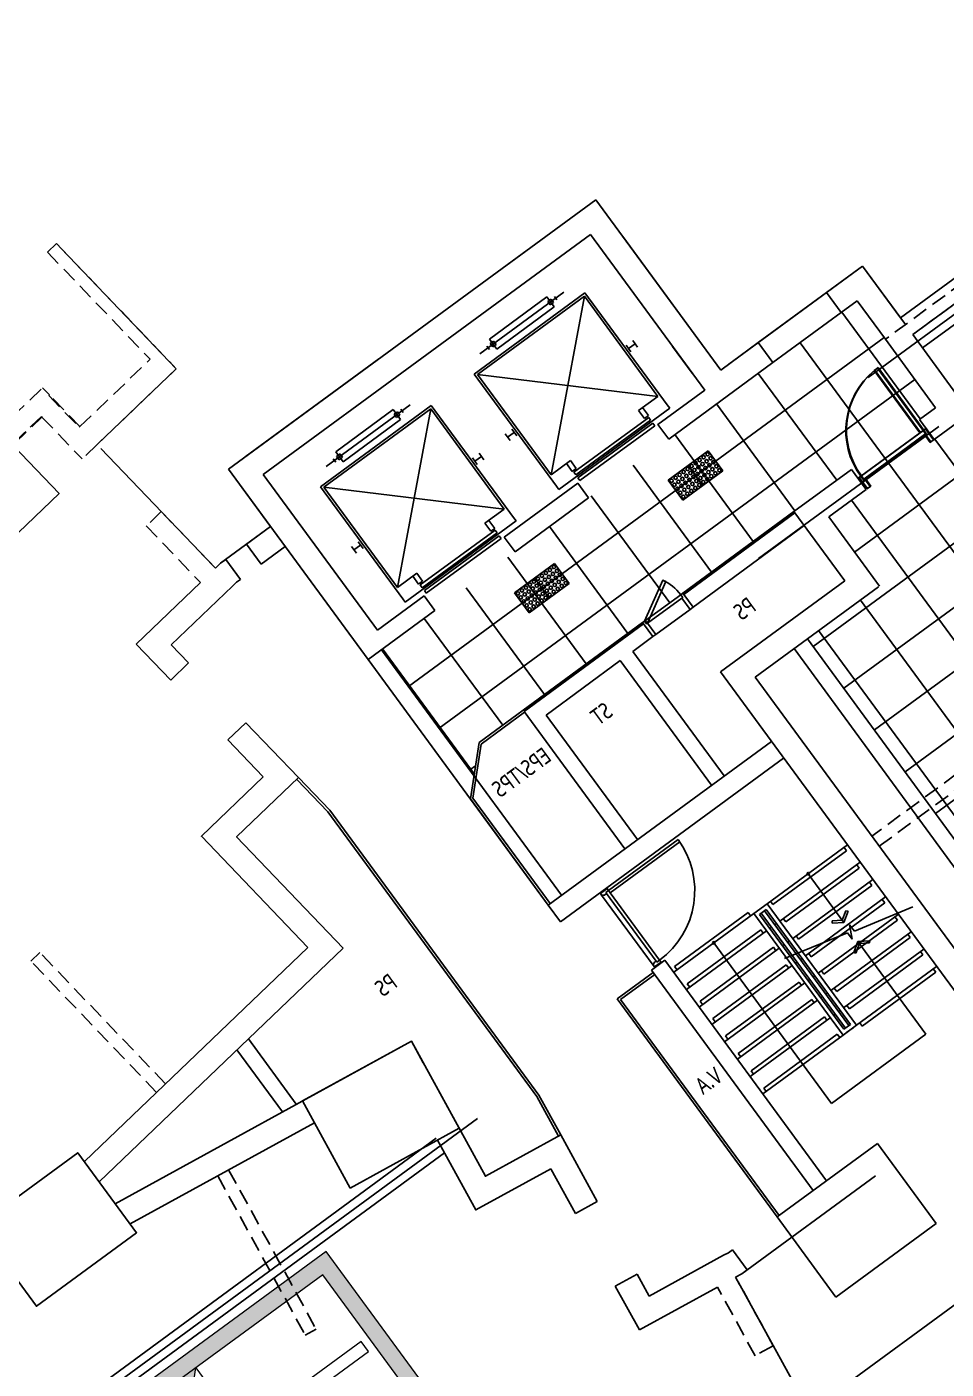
# Model space of a CAD drawing. Header units: millimetres. Extents: x 75184266 to 76346726, y -35850126 to -33679385.
# Drawn here: x 75324951 to 75336047, y -34538958 to -34522754 of the extents above; entities that cross this region are included whole.
import ezdxf
from ezdxf.enums import TextEntityAlignment as Align

# ---------------------------------------------------------------- set-up
doc = ezdxf.new("R2010")
doc.units = ezdxf.units.MM
doc.header["$LTSCALE"] = 50
doc.header["$MEASUREMENT"] = 0
for name, pattern in [('HIDDEN2', [0.1875, 0.125, -0.0625]), ('XR-지하3층$0$H', [1.3, 0.8, -0.5]), ('XR-지하3층$0$HIDDEN2', [0.1875, 0.125, -0.0625])]:
    doc.linetypes.add(name, pattern=pattern)
for name, color, linetype in [('a-door', 6, 'CONTINUOUS'), ('XR-지하3층$0$1712-PL$0$DOOR', 4, 'CONTINUOUS'), ('XR-지하3층$0$1HIDDEN2', 1, 'XR-지하3층$0$HIDDEN2'), ('XR-지하3층$0$5', 5, 'CONTINUOUS'), ('XR-지하3층$0$AA-XXXX-SYMB', 7, 'CONTINUOUS'), ('XR-지하3층$0$CON', 2, 'CONTINUOUS'), ('XR-지하3층$0$hat', 8, 'CONTINUOUS'), ('XR-지하3층$0$장애인', 11, 'CONTINUOUS')]:
    doc.layers.add(name, color=color, linetype=linetype)
doc.layers.add('건축', color=8, linetype='CONTINUOUS', plot=False)
doc.styles.add('ANU-TEXT 0', font='', dxfattribs={"width": 0.8})
doc.styles.get('ANU-TEXT 0').set_extended_font_data('Malgun Gothic')

# ---------------------------------------------------------------- blocks, each defined once
blk = doc.blocks.new('XR-지하3층$0$장애인 주차')
at = {"layer": 'XR-지하3층$0$5', "ltscale": 4}
h = blk.add_hatch(color=7, dxfattribs=at)
h.dxf.hatch_style = 1
h.paths.add_polyline_path([(3842, -695), (4402, -695), (4402, -1115), (3842, -1115)])
h.paths.add_polyline_path([(3892, -1065), (4352, -1065), (4352, -745), (3892, -745)], flags=16)
h.paths.add_polyline_path([(3982, -990), (3988, -973), (4011, -981), (4046, -898), (4136, -898), (4137, -881), (4072, -881), (4072, -863), (4138, -863), (4142, -810, -3.72247), (4161, -797), (4152, -916), (4058, -916), (4021, -1003)], flags=0)
h = blk.add_hatch(color=256, dxfattribs=at)
h.dxf.hatch_style = 1
h.paths.add_polyline_path([(4352, -1065), (4352, -745), (3892, -745), (3892, -1065)])
at = {"layer": 'XR-지하3층$0$hat'}
h = blk.add_hatch(color=7, dxfattribs=at)
edge = h.paths.add_edge_path()
edge.add_line((4161, -797), (4152, -916))
edge.add_line((4152, -916), (4058, -916))
edge.add_line((4058, -916), (4021, -1003))
edge.add_line((4021, -1003), (3982, -990))
edge.add_line((3982, -990), (3988, -973))
edge.add_line((3988, -973), (4011, -981))
edge.add_line((4011, -981), (4046, -898))
edge.add_line((4046, -898), (4136, -898))
edge.add_line((4136, -898), (4137, -881))
edge.add_line((4137, -881), (4072, -881))
edge.add_line((4072, -881), (4072, -863))
edge.add_line((4072, -863), (4138, -863))
edge.add_line((4138, -863), (4142, -810))
edge.add_arc((4140, -787), 22.8, -24.8827, 274.9698, ccw=False)
edge = h.paths.add_edge_path()
edge.add_line((4048, -981), (4058, -958))
edge.add_arc((4127, -942), 71.5, 192.8781, 416.1688)
edge.add_line((4167, -882), (4169, -863))
edge.add_arc((4127, -942), 89.2, 206.535, 422.4866, ccw=False)
at = {"layer": 'XR-지하3층$0$장애인', "lineweight": 5, "true_color": 0xffffff}
blk.add_hatch(color=7, dxfattribs=at).paths.add_polyline_path([(2472, 3995), (2472, -1005), (3842, -1005), (3842, -805), (2672, -805), (2672, 3795), (5572, 3795), (5572, -805), (4402, -805), (4402, -1005), (5772, -1005), (5772, 3995)])
h = blk.add_hatch(color=7, dxfattribs=at)
h.paths.add_polyline_path([(5572, 2795), (5572, 3078), (4855, 3795), (4572, 3795)])
h.paths.add_polyline_path([(4572, 3045), (4572, 2762), (5572, 1762), (5572, 2045)])
h.paths.add_polyline_path([(4572, 2012), (4572, 1729), (5572, 729), (5572, 1012)])
h.paths.add_polyline_path([(5572, -304), (5572, -21), (4572, 979), (4572, 696)])
h.paths.add_polyline_path([(4572, -54), (4572, -336), (5041, -805), (5323, -805)])
h = blk.add_hatch(color=7, dxfattribs=at)
h.paths.add_polyline_path([(3763, 2216, -1), (3463, 2216, -1)])
h.paths.add_polyline_path([(3992, 1503, -0.343093), (3870, 1283), (3381, 1194), (3090, 708, -0.931653), (2987, 770), (3330, 1379), (3639, 1415, 0.446048), (3689, 1485), (3600, 1888, -0.596144), (3699, 2009), (4214, 1851), (4443, 1569, -0.883364), (4355, 1493), (4151, 1741), (3925, 1810)])
h.paths.add_polyline_path([(4053, 1393), (4055, 1528, -1.526545), (3257, 820), (3348, 969, 1.638056)])
at = {"layer": 'XR-지하3층$0$1HIDDEN2', "color": 11}
for points in [[(4161, -797), (4152, -916), (4058, -916), (4021, -1003), (3982, -990), (3988, -973), (4011, -981), (4046, -898), (4136, -898), (4137, -881), (4072, -881), (4072, -863), (4138, -863), (4142, -810)], [(4167, -882), (4169, -863)]]:
    blk.add_lwpolyline(points, dxfattribs=at)
for centre, radius, start, end in [((4140, -787), 22.8, 335.1173, 274.9698), ((4127, -942), 89.2, 206.535, 62.4866), ((4127, -942), 71.5, 192.8781, 56.1688)]:
    blk.add_arc(centre, radius, start, end, dxfattribs=at)
at = {"layer": 'XR-지하3층$0$5', "lineweight": 5}
for p, q in [((4572, 3795), (4572, -805)), ((5572, 2795), (4572, 3795)), ((5572, 3078), (4855, 3795)), ((5572, 2045), (4572, 3045)), ((5572, 1762), (4572, 2762)), ((5572, 1012), (4572, 2012)), ((5572, 729), (4572, 1729)), ((5572, -21), (4572, 979)), ((5572, -304), (4572, 696)), ((5323, -805), (4572, -54)), ((5041, -805), (4572, -336))]:
    blk.add_line(p, q, dxfattribs=at)
at = {"layer": 'XR-지하3층$0$5', "ltscale": 4}
for p, q in [((4165, -1005), (4165, -805)), ((4165, -805), (4165, -905))]:
    blk.add_line(p, q, dxfattribs=at)
at = {"layer": 'XR-지하3층$0$5', "lineweight": 5}
for points in [[(3842, -1005), (2472, -1005), (2472, 3995), (5772, 3995), (5772, -1005), (4402, -1005)], [(3842, -805), (2672, -805), (2672, 3795), (5572, 3795), (5572, -805), (4402, -805)]]:
    blk.add_lwpolyline(points, dxfattribs=at)
at = {"layer": 'XR-지하3층$0$5', "ltscale": 4}
for points in [[(3842, -695), (3842, -1115), (4402, -1115), (4402, -695)], [(3892, -745), (3892, -1065), (4352, -1065), (4352, -745)]]:
    blk.add_lwpolyline(points, close=True, dxfattribs=at)
at = {"layer": 'XR-지하3층$0$장애인', "color": 8, "lineweight": 5}
for p, q in [((3699, 2009, 0), (4214, 1851, 0)), ((3689, 1485), (3600, 1888, 0)), ((3925, 1810, 0), (4151, 1741, 0)), ((4214, 1851, 0), (4443, 1569, 0)), ((4151, 1741, 0), (4355, 1493, 0)), ((4055, 1528), (4053, 1393)), ((3348, 969), (3257, 820))]:
    blk.add_line(p, q, dxfattribs=at)
at = {"layer": 'XR-지하3층$0$장애인', "color": 7, "lineweight": 5}
for points in [[(3523, 2720), (2773, 2720), (2773, 2870), (3523, 2870)], [(4473, 2720), (3723, 2720), (3723, 2870), (4473, 2870)]]:
    blk.add_lwpolyline(points, close=True, dxfattribs=at)
at = {"layer": 'XR-지하3층$0$장애인', "color": 8, "lineweight": 5, "extrusion": (0.976964, 0.213404, 0), "elevation": 4221}
blk.add_lwpolyline([(617, 0), (931, 0)], dxfattribs=at)
at = {"layer": 'XR-지하3층$0$장애인', "color": 8, "lineweight": 5}
for points in [[(3992, 1503, -0.343093), (3870, 1283), (3381, 1194), (3094, 715)], [(3094, 715, -1.000002), (2987, 770), (3330, 1379), (3640, 1415)]]:
    blk.add_lwpolyline(points, format="xyb", dxfattribs=at)
blk.add_circle((3613, 2216), 150, dxfattribs=at)
for centre, radius, start, end in [((3682, 1922, 0), 88.4, 79.1143, 202.3185), ((3810, 1000), 582, 198.006, 65.0949), ((3632, 1473), 57.7, 276.2786, 12.4353), ((4394, 1537, 0), 58.8, 227.9655, 33.7904), ((3809, 1000), 462, 183.8525, 58.2396)]:
    blk.add_arc(centre, radius, start, end, dxfattribs=at)
blk = doc.blocks.new('XR-지하3층$0$1712-PL$0$FSD1000')
at = {"layer": 'XR-지하3층$0$1712-PL$0$DOOR', "color": 9}
for p, q in [((25, -101, 0), (865, -101, 0)), ((40, -146, 0), (850, -146, 0))]:
    blk.add_line(p, q, dxfattribs=at)
at = {"layer": 'XR-지하3층$0$1712-PL$0$DOOR', "elevation": 0}
for points in [[(25, 739), (25, -101), (70, -101), (70, 739)], [(-5, -251), (-5, -101), (25, -101), (25, -146), (40, -146), (40, -251)], [(895, -251), (895, -101), (865, -101), (865, -146), (850, -146), (850, -251)]]:
    blk.add_lwpolyline(points, close=True, dxfattribs=at)
at = {"layer": 'XR-지하3층$0$1712-PL$0$DOOR', "color": 9}
blk.add_arc((25, -101, 0), 840, 360, 86.9291, dxfattribs=at)
blk = doc.blocks.new('XR-지하3층$0$점형블럭')
at = {"layer": 'XR-지하3층$0$AA-XXXX-SYMB', "color": 9, "ltscale": 5}
for p, q in [((300, 300), (0, 300)), ((0, 300), (0, 0)), ((300, 300), (300, 0)), ((300, 0), (0, 0))]:
    blk.add_line(p, q, dxfattribs=at)
at = {"layer": 'XR-지하3층$0$AA-XXXX-SYMB', "color": 9, "ltscale": 2}
for centre in [(30, 270), (30, 210), (30, 150), (90, 270), (90, 210), (90, 150), (150, 270), (150, 210), (150, 150), (210, 270), (210, 210), (210, 150), (270, 270), (270, 210), (270, 150), (30, 90), (30, 30), (90, 90), (90, 30), (150, 90), (150, 30), (210, 90), (210, 30), (270, 90), (270, 30)]:
    blk.add_circle(centre, 20, dxfattribs=at)
blk = doc.blocks.new('*U130')
at = {"layer": 'a-door', "color": 9}
for p, q in [((30, 0), (570, 0)), ((45, -40), (555, -40)), ((45, -210), (555, -210))]:
    blk.add_line(p, q, dxfattribs=at)
at = {"layer": 'a-door'}
for points in [[(498, 270), (518, 235), (50, -35), (30, 0)], [(0, -210), (0, 0), (30, 0), (30, -40), (45, -40), (45, -210), (45, -210), (45, -210)], [(570, 0), (570, -40), (555, -40), (555, -210), (555, -210), (555, -210), (600, -210), (600, 0)]]:
    blk.add_lwpolyline(points, close=True, dxfattribs=at)
blk.add_arc((30, 0), 540, 0, 30, dxfattribs=at)
blk = doc.blocks.new('XR-지하3층$0$기둥 0620')
at = {"layer": 'XR-지하3층$0$CON', "ltscale": 0.5}
blk.add_lwpolyline([(-600, 0), (600, 0), (600, 1500), (-600, 1500)], close=True, dxfattribs=at)

msp = doc.modelspace()

# ---------------------------------------------------------------- hatches: boundary and pattern name
at = {"layer": '건축', "ltscale": 100}
h = msp.add_hatch(dxfattribs=at)
h.set_pattern_fill('NET', color=256, scale=5000, angle=36.25067)
h.set_pattern_definition([(126.265, (75333937.66, -34531379.7), (-503.93, -369.7), []), (216.265, (75333937.66, -34531379.7), (369.7, -503.93), [])])
h.paths.add_polyline_path([(75339411.6, -34532028.1), (75337033.1, -34533773.1), (75334375.2, -34530140.9), (75335241.5, -34529505.3), (75334629.3, -34528670.8), (75335080.8, -34528339.6), (75334903.4, -34528097.7), (75330408.9, -34531395), (75330347.5, -34531794.4), (75329232.1, -34530273.9), (75334972.8, -34526062.3), (75335919.3, -34527352.4), (75335725.8, -34527494.3), (75335903.2, -34527736.2), (75336137.1, -34527564.7)])

# ---------------------------------------------------------------- linework, layer by layer
for p, q in [((75335107.4, -34526986.8, 0), (75341939.4, -34521974.6, 0)), ((75335956.8, -34527578.3, 0), (75333781.6, -34529173, 0)), ((75313834, -34548076.8, 0), (75330389, -34535931.5, 0))]:
    msp.add_line(p, q, dxfattribs=at)
at = {"layer": '건축', "ltscale": 0.5}
for p, q in [((75335643.6, -34526469.4, 0), (75340912.7, -34522603.8, 0)), ((75335761.9, -34526630.7, 0), (75341030.6, -34522765.4, 0)), ((75333779.5, -34526565.7, 0), (75334601.9, -34525962.4, 0)), ((75333956.9, -34526807.6, 0), (75334779.3, -34526204.3, 0)), ((75333779.5, -34526565.7, 0), (75333779.5, -34526565.7, 0)), ((75335903.2, -34527736.2, 0), (75335785, -34527574.9, 0)), ((75329734.6, -34535258.6, 0), (75329591.9, -34534998.7, 0)), ((75313981.5, -34547844.6, 0), (75329893.3, -34536171.1, 0)), ((75313981.5, -34548092.7, 0), (75329990.4, -34536348, 0)), ((75334007.1, -34537120.8, 0), (75335216.4, -34536233.4, 0)), ((75335216.4, -34536233.4, 0), (75335926.4, -34537200.8, 0)), ((75334717.1, -34538088.2, 0), (75334007.1, -34537120.8, 0)), ((75335926.4, -34537200.8, 0), (75334717.1, -34538088.2, 0))]:
    msp.add_line(p, q, dxfattribs=at)
at = {"layer": '건축'}
for p, q in [((75318295.8, -34551267.9), (75354667.6, -34524602)), ((75327384.2, -34528094.9, 0), (75331818.8, -34524841.5, 0)), ((75331818.8, -34524841.5, 0), (75333327.1, -34526897.6, 0)), ((75327803.5, -34528159.3, 0), (75331754.3, -34525260.9, 0)), ((75331754.3, -34525260.9, 0), (75327803.5, -34528159.3, 0)), ((75331754.3, -34525260.9, 0), (75333132.6, -34527139.5, 0)), ((75334601.9, -34525962.4, 0), (75335037.3, -34525643, 0)), ((75335554.9, -34526348.5, 0), (75335037.3, -34525643, 0)), ((75330348.7, -34526945.7, 0), (75331687.1, -34525963.8, 0)), ((75331434.2, -34525957.1, 0), (75330418.2, -34526702.5, 0)), ((75331687.1, -34525963.8, 0), (75332680.9, -34527318.4, 0)), ((75334601.9, -34525962.4, 0), (75334779.3, -34526204.3, 0)), ((75331680.7, -34526005.7, 0), (75330390.6, -34526952.2, 0)), ((75330535.1, -34526523.7, 0), (75331228.5, -34526015, 0)), ((75331317.3, -34526135.9, 0), (75330623.9, -34526644.6, 0)), ((75331228.5, -34526015, 0), (75331317.3, -34526135.9, 0)), ((75331238, -34526070.1, 0), (75331278.3, -34526040.5, 0)), ((75331267.5, -34526110.4, 0), (75331238, -34526070.1, 0)), ((75331307.8, -34526080.8, 0), (75331267.5, -34526110.4, 0)), ((75331277.9, -34528161.6, 0), (75331680.7, -34526005.7, 0)), ((75331278.3, -34526040.5, 0), (75331307.8, -34526080.8, 0)), ((75331348.2, -34526051.2, 0), (75331318.6, -34526010.9, 0)), ((75332567.9, -34527215.2, 0), (75331680.7, -34526005.7, 0)), ((75334779.3, -34526204.3, 0), (75334972.8, -34526062.3, 0)), ((75335313, -34526525.9, 0), (75334972.8, -34526062.3, 0)), ((75336338.6, -34527416.8, 0), (75335643.6, -34526469.4, 0)), ((75330533.8, -34526648.7, 0), (75330504.2, -34526608.4, 0)), ((75330623.9, -34526644.6, 0), (75330535.1, -34526523.7, 0)), ((75330584.9, -34526549.2, 0), (75330544.5, -34526578.8, 0)), ((75330544.5, -34526578.8, 0), (75330574.1, -34526619.1, 0)), ((75330574.1, -34526619.1, 0), (75330614.4, -34526589.5, 0)), ((75330614.4, -34526589.5, 0), (75330584.9, -34526549.2, 0)), ((75332242.6, -34526678.7, 0), (75332183.4, -34526598.1, 0)), ((75332293.6, -34526579.3, 0), (75332213, -34526638.4, 0)), ((75332323.2, -34526619.6, 0), (75332264.1, -34526538.9, 0)), ((75332981.7, -34526933.9, 0), (75332745.1, -34526611.4, 0)), ((75333327.1, -34526897.6, 0), (75333779.5, -34526565.7, 0)), ((75333779.5, -34526565.7, 0), (75333956.9, -34526807.6, 0)), ((75335919.3, -34527352.4, 0), (75335313, -34526525.9, 0)), ((75331342.4, -34528300.3, 0), (75330348.7, -34526945.7, 0)), ((75330390.6, -34526952.2, 0), (75331277.9, -34528161.6, 0)), ((75332567.9, -34527215.2, 0), (75330390.6, -34526952.2, 0)), ((75333956.9, -34526807.6, 0), (75332698.3, -34527731, 0)), ((75332334.1, -34527386.7, 0), (75332567.9, -34527215.2, 0)), ((75329832.6, -34527324.3, 0), (75328494.2, -34528306.2, 0)), ((75328536.1, -34528312.7, 0), (75329826.2, -34527366.3, 0)), ((75328563.8, -34528063, 0), (75329579.7, -34527317.6, 0)), ((75329374.1, -34527375.5, 0), (75328680.7, -34527884.2, 0)), ((75329462.8, -34527496.4, 0), (75329374.1, -34527375.5, 0)), ((75329383.5, -34527430.6, 0), (75329423.8, -34527401, 0)), ((75329413.1, -34527470.9, 0), (75329383.5, -34527430.6, 0)), ((75329453.4, -34527441.3, 0), (75329413.1, -34527470.9, 0)), ((75329423.4, -34529522.1, 0), (75329826.2, -34527366.3, 0)), ((75329423.8, -34527401, 0), (75329453.4, -34527441.3, 0)), ((75329493.7, -34527411.7, 0), (75329464.1, -34527371.4, 0)), ((75329826.2, -34527366.3, 0), (75330713.5, -34528575.7, 0)), ((75330826.4, -34528678.9, 0), (75329832.6, -34527324.3, 0)), ((75332710.4, -34527358.7, 0), (75331372, -34528340.6, 0)), ((75332405.1, -34527483.5, 0), (75332334.1, -34527386.7, 0)), ((75332382.5, -34527351.2, 0), (75332453.5, -34527448, 0)), ((75332680.9, -34527318.4, 0), (75332680.9, -34527318.4, 0)), ((75332680.9, -34527318.4, 0), (75332710.4, -34527358.7, 0)), ((75335725.8, -34527494.3, 0), (75335919.3, -34527352.4, 0)), ((75335903.2, -34527736.2, 0), (75336338.6, -34527416.8, 0)), ((75328769.4, -34528005.1, 0), (75329462.8, -34527496.4, 0)), ((75331553.6, -34528131.7, 0), (75332456.7, -34527469.2, 0)), ((75332480.3, -34527501.5, 0), (75331577.3, -34528164, 0)), ((75331603.3, -34528199.5, 0), (75332506.3, -34527536.9, 0)), ((75332530, -34527569.2, 0), (75331627, -34528231.7, 0)), ((75332453.5, -34527448, 0), (75332405.1, -34527483.5, 0)), ((75332456.7, -34527469.2, 0), (75332480.3, -34527501.5, 0)), ((75332506.3, -34527536.9, 0), (75332530, -34527569.2, 0)), ((75330783.2, -34527749.4, 0), (75330724.1, -34527668.7, 0)), ((75330753.6, -34527709.1, 0), (75330834.3, -34527649.9, 0)), ((75330863.8, -34527690.2, 0), (75330804.7, -34527609.6, 0)), ((75328680.7, -34527884.2, 0), (75328769.4, -34528005.1, 0)), ((75328730.4, -34527909.7, 0), (75328690.1, -34527939.3, 0)), ((75328760, -34527950, 0), (75328730.4, -34527909.7, 0)), ((75330468.8, -34527980.1, 0), (75330409.6, -34527899.4, 0)), ((75328679.3, -34528009.2, 0), (75328649.8, -34527968.9, 0)), ((75328690.1, -34527939.3, 0), (75328719.7, -34527979.6, 0)), ((75328719.7, -34527979.6, 0), (75328760, -34527950, 0)), ((75330388.1, -34528039.2, 0), (75330329, -34527958.6, 0)), ((75330439.2, -34527939.8, 0), (75330358.5, -34527998.9, 0)), ((75331277.9, -34528161.6, 0), (75331511.7, -34527990.1, 0)), ((75331534.3, -34528122.3, 0), (75331463.3, -34528025.6, 0)), ((75331511.7, -34527990.1, 0), (75331582.7, -34528086.8, 0)), ((75331582.7, -34528086.8, 0), (75331534.3, -34528122.3, 0)), ((75329070, -34530392.8, 0), (75327384.2, -34528094.9, 0)), ((75329181.8, -34530038, 0), (75327803.5, -34528159.3, 0)), ((75331577.3, -34528164, 0), (75331553.6, -34528131.7, 0)), ((75331627, -34528231.7, 0), (75331603.3, -34528199.5, 0)), ((75334210, -34528606.4, 0), (75334903.4, -34528097.7, 0)), ((75328494.2, -34528306.2, 0), (75329488, -34529660.8, 0)), ((75329423.4, -34529522.1, 0), (75328536.1, -34528312.7, 0)), ((75330713.5, -34528575.7, 0), (75328536.1, -34528312.7, 0)), ((75331600.6, -34528263.4, 0), (75330713.7, -34528914.1, 0)), ((75331372, -34528340.6, 0), (75331342.4, -34528300.3, 0)), ((75331342.4, -34528300.3, 0), (75331342.4, -34528300.3, 0)), ((75331730.8, -34528440.8, 0), (75331600.6, -34528263.4, 0)), ((75334629.3, -34528670.8, 0), (75335080.8, -34528339.6, 0)), ((75330713.5, -34528575.7, 0), (75330479.7, -34528747.2, 0)), ((75331730.8, -34528440.8, 0), (75330843.8, -34529091.5, 0)), ((75329517.5, -34529701.1, 0), (75330856, -34528719.2, 0)), ((75330599, -34528808.5, 0), (75330528, -34528711.7, 0)), ((75330856, -34528719.2, 0), (75330826.4, -34528678.9, 0)), ((75330826.4, -34528678.9, 0), (75330826.4, -34528678.9, 0)), ((75332867.5, -34529591.3, 0), (75334210, -34528606.4, 0)), ((75332879.3, -34529607.4, 0), (75334221.8, -34528622.5, 0)), ((75327602.3, -34528999.2, 0), (75327891.8, -34528786.9, 0)), ((75330602.2, -34528829.7, 0), (75329699.2, -34529492.2, 0)), ((75329722.8, -34529524.5, 0), (75330625.9, -34528862, 0)), ((75330651.9, -34528897.5, 0), (75329748.8, -34529560, 0)), ((75330479.7, -34528747.2, 0), (75330550.6, -34528844, 0)), ((75330550.6, -34528844, 0), (75330599, -34528808.5, 0)), ((75330625.9, -34528862, 0), (75330602.2, -34528829.7, 0)), ((75330675.5, -34528929.7, 0), (75330651.9, -34528897.5, 0)), ((75332991.7, -34529760.6, 0), (75334334.2, -34528775.7, 0)), ((75327779.8, -34529241.1, 0), (75328069.3, -34529028.7, 0)), ((75328928.7, -34529109.9, 0), (75328869.6, -34529029.2, 0)), ((75328899.2, -34529069.6, 0), (75328979.8, -34529010.4, 0)), ((75329009.4, -34529050.7, 0), (75328950.2, -34528970.1, 0)), ((75329772.5, -34529592.2, 0), (75330675.5, -34528929.7, 0)), ((75330843.8, -34529091.5, 0), (75330713.7, -34528914.1, 0)), ((75327288.8, -34529229.2, 0), (75327351.6, -34529183.2, 0)), ((75327351.6, -34529183.2, 0), (75327529, -34529425.1, 0)), ((75327351.6, -34529183.2, 0.1), (75327529, -34529425.1, 0.1)), ((75327226.8, -34529288.6, 0), (75327288.8, -34529229.2, 0)), ((75329657.2, -34529350.6, 0), (75329423.4, -34529522.1, 0)), ((75329608.9, -34529386.1, 0), (75329679.8, -34529482.8, 0)), ((75329728.2, -34529447.3, 0), (75329657.2, -34529350.6, 0)), ((75327046.3, -34529461.5, 0), (75326269.9, -34530205.1, 0)), ((75327434.3, -34529505.3, 0), (75326694.1, -34530214.3, 0)), ((75327434.3, -34529505.3, 0), (75327482.1, -34529459.5, 0)), ((75327482.1, -34529459.5, 0), (75327529, -34529425.1, 0)), ((75329679.8, -34529482.8, 0), (75329728.2, -34529447.3, 0)), ((75329699.2, -34529492.2, 0), (75329722.8, -34529524.5, 0)), ((75329746.2, -34529623.9, 0), (75329181.8, -34530038, 0)), ((75329488, -34529660.8, 0), (75329488, -34529660.8, 0)), ((75329488, -34529660.8, 0), (75329517.5, -34529701.1, 0)), ((75329876.3, -34529801.3, 0), (75329746.2, -34529623.9, 0)), ((75329748.8, -34529560, 0), (75329772.5, -34529592.2, 0)), ((75329876.3, -34529801.3, 0), (75329070, -34530392.8, 0)), ((75330408.9, -34531395, 0), (75332383.7, -34529946.2, 0)), ((75330952.3, -34531021.1, 0), (75332395.5, -34529962.3, 0)), ((75332266, -34530293, 0), (75332507.9, -34530115.5, 0)), ((75326687.1, -34530640.7, 0), (75326269.9, -34530205.1, 0)), ((75326903.7, -34530433.2, 0), (75326694.1, -34530214.3, 0)), ((75333369.2, -34531796.7, 0), (75332266, -34530293, 0)), ((75331217.9, -34531061.9, 0), (75332112.8, -34530405.4, 0)), ((75333216, -34531909.1, 0), (75332112.8, -34530405.4, 0)), ((75333322.5, -34530541.1, 0), (75336700.1, -34535145, 0)), ((75333741.8, -34530605.6, 0), (75337391.5, -34535580.4, 0)), ((75328229.7, -34531817.5, 0), (75327595.4, -34531155.3, 0)), ((75330436.7, -34531411.8, 0), (75330958.2, -34531029.2, 0)), ((75332167.9, -34532678.1, 0), (75330952.3, -34531021.1, 0)), ((75332321.1, -34532565.7, 0), (75331217.9, -34531061.9, 0)), ((75327805.5, -34531808.4, 0), (75327378.8, -34531362.9, 0)), ((75330408.9, -34531395, 0), (75330304.6, -34532074, 0)), ((75330436.7, -34531411.8, 0), (75330336.1, -34532066.3, 0)), ((75331244.7, -34533355.4, 0), (75333937.7, -34531379.7, 0)), ((75331392.5, -34533556.9, 0), (75334085.5, -34531581.2, 0)), ((75328607.4, -34532211.9, 0), (75328229.7, -34531817.5, 0)), ((75328584.4, -34532231.2, 0), (75328208, -34531838.3, 0)), ((75330304.6, -34532074, 0), (75331244.7, -34533355.4, 0)), ((75330336.1, -34532066.3, 0), (75331268.8, -34533337.6, 0)), ((75331106.1, -34535668.6, 0), (75328584.4, -34532231.2, 0)), ((75331131.5, -34535652.4, 0), (75328607.4, -34532211.9, 0)), ((75333887, -34533339.2, 0), (75334854.5, -34532629.4, 0)), ((75333956.9, -34533350, 0), (75334843.8, -34532699.3, 0)), ((75334843.8, -34532699.3, 0), (75334814.2, -34532659, 0)), ((75334040.8, -34533548.9, 0), (75335008.3, -34532839.1, 0)), ((75334110.7, -34533559.6, 0), (75334997.6, -34532908.9, 0)), ((75334997.6, -34532908.9, 0), (75334968, -34532868.6, 0)), ((75334194.6, -34533758.5, 0), (75335162.1, -34533048.7, 0)), ((75334380.8, -34532976.9, 0), (75334812.6, -34533565.5, 0)), ((75335151.4, -34533118.6, 0), (75335121.8, -34533078.3, 0)), ((75332510.1, -34534082.8, 0), (75331889, -34533236.1, 0)), ((75332545, -34534032.3, 0), (75331947.6, -34533218, 0)), ((75331972.5, -34533181, 0), (75331993.2, -34533209.2, 0)), ((75332587.7, -34534019.6, 0), (75331993.2, -34533209.2, 0)), ((75334264.5, -34533769.3, 0), (75335151.4, -34533118.6, 0)), ((75334348.4, -34533968.2, 0), (75335315.9, -34533258.3, 0)), ((75331244.7, -34533355.4, 0), (75331392.5, -34533556.9, 0)), ((75333725.7, -34533457.6, 0), (75333887, -34533339.2, 0)), ((75333795.6, -34533468.3, 0), (75333876.2, -34533409.1, 0)), ((75333856.1, -34533423.9, 0), (75334873.5, -34534810.7, 0)), ((75333876.2, -34533409.1, 0), (75334893.7, -34534796, 0)), ((75334963.5, -34534806.7, 0), (75333887, -34533339.2, 0)), ((75333927.3, -34533309.7, 0), (75333956.9, -34533350, 0)), ((75334418.3, -34533978.9, 0), (75335305.2, -34533328.2, 0)), ((75334837.8, -34533423.6, 0), (75334793.4, -34533539.2, 0)), ((75334812.6, -34533565.5, 0), (75334862.3, -34533430.7, 0)), ((75334862.3, -34533430.7, 0), (75334837.8, -34533423.6, 0)), ((75334939.1, -34533670.9, 0), (75335644.8, -34533376.9, 0)), ((75335305.2, -34533328.2, 0), (75335275.6, -34533287.9, 0)), ((75333725.7, -34533457.5, 0), (75332758.2, -34534167.4, 0)), ((75333655.8, -34533446.8, 0), (75332768.9, -34534097.5, 0)), ((75333685.4, -34533487.1, 0), (75333655.8, -34533446.8, 0)), ((75333725.7, -34533457.5, 0), (75334802.3, -34534925, 0)), ((75333795.6, -34533468.3, 0), (75334813, -34534855.1, 0)), ((75334833.2, -34534840.3, 0), (75333815.8, -34533453.5, 0)), ((75333980.3, -34533593.2, 0), (75334000.5, -34533578.5, 0)), ((75334081.1, -34533519.3, 0), (75334110.7, -34533559.6, 0)), ((75334502.2, -34534177.8, 0), (75335469.7, -34533468, 0)), ((75334572.1, -34534188.5, 0), (75335459, -34533537.9, 0)), ((75334669.2, -34533572.5, 0), (75334669.7, -34533546.9, 0)), ((75334812.6, -34533565.5, 0), (75334669.2, -34533572.5, 0)), ((75334669.7, -34533546.9, 0), (75334793.4, -34533539.2, 0)), ((75334911.5, -34533767.3, 0), (75334882.4, -34533593.6, 0)), ((75334882.4, -34533593.6, 0), (75334939.1, -34533670.9, 0)), ((75335459, -34533537.9, 0), (75335429.4, -34533497.5, 0)), ((75333879.5, -34533667.2, 0), (75332912, -34534377, 0)), ((75333809.6, -34533656.4, 0), (75332922.7, -34534307.1, 0)), ((75333839.2, -34533696.8, 0), (75333809.6, -34533656.4, 0)), ((75333940, -34533622.8, 0), (75333919.8, -34533637.6, 0)), ((75334094.4, -34533999.6, 0), (75334854.8, -34533690, 0)), ((75334234.9, -34533728.9, 0), (75334264.5, -34533769.3, 0)), ((75334656, -34534387.4, 0), (75335623.5, -34533677.6, 0)), ((75334725.8, -34534398.2, 0), (75335612.8, -34533747.5, 0)), ((75334854.8, -34533690, 0), (75334911.5, -34533767.3, 0)), ((75335612.8, -34533747.5, 0), (75335583.2, -34533707.2, 0)), ((75328344.6, -34533867.5, 0), (75325645.6, -34536452.6, 0)), ((75328768.8, -34533876.7, 0), (75325824.6, -34536696.6, 0)), ((75334033.3, -34533876.8, 0), (75333065.8, -34534586.6, 0)), ((75333963.4, -34533866.1, 0), (75333076.5, -34534516.8, 0)), ((75333241.9, -34533812.5, 0), (75334664.6, -34535751.6, 0)), ((75333993, -34533906.4, 0), (75333963.4, -34533866.1, 0)), ((75334093.8, -34533832.5, 0), (75334073.6, -34533847.2, 0)), ((75334134.1, -34533802.9, 0), (75334154.3, -34533788.1, 0)), ((75334809.8, -34534597.1, 0), (75335777.3, -34533887.2, 0)), ((75334980.7, -34533794.6, 0), (75334931, -34533929.4, 0)), ((75334955.5, -34533936.5, 0), (75335000, -34533820.9, 0)), ((75334980.7, -34533794.6, 0), (75335124.2, -34533787.6, 0)), ((75334980.7, -34533794.6, 0), (75335803.4, -34534916.1, 0)), ((75335123.6, -34533813.2, 0), (75335000, -34533820.9, 0)), ((75335124.2, -34533787.6, 0), (75335123.6, -34533813.2, 0)), ((75335766.6, -34533957.1, 0), (75335737, -34533916.8, 0)), ((75332490.4, -34534140.5, 0), (75332651.7, -34534022.2, 0)), ((75334603.7, -34536683, 0), (75332651.7, -34534022.2, 0)), ((75334603.7, -34536683, 0), (75332651.7, -34534022.2, 0)), ((75334187.1, -34534086.5, 0), (75333219.6, -34534796.3, 0)), ((75334117.2, -34534075.7, 0), (75333230.3, -34534726.4, 0)), ((75334146.8, -34534116, 0), (75334117.2, -34534075.7, 0)), ((75334247.6, -34534042.1, 0), (75334227.4, -34534056.9, 0)), ((75334287.9, -34534012.5, 0), (75334308.1, -34533997.7, 0)), ((75334388.7, -34533938.6, 0), (75334418.3, -34533978.9, 0)), ((75334879.6, -34534607.8, 0), (75335766.6, -34533957.1, 0)), ((75334931, -34533929.4, 0), (75334955.5, -34533936.5, 0)), ((75332511.1, -34534168.8, 0), (75332075.8, -34534488.2, 0)), ((75332528.9, -34534193, 0), (75332117.7, -34534494.6, 0)), ((75332490.4, -34534140.5, 0), (75334442.5, -34536801.3, 0)), ((75332768.9, -34534097.5, 0), (75332798.5, -34534137.8, 0)), ((75334441.7, -34534222.1, 0), (75334461.8, -34534207.4, 0)), ((75334542.5, -34534148.2, 0), (75334572.1, -34534188.5, 0)), ((75334963.6, -34534806.7, 0), (75335931.1, -34534096.9, 0)), ((75335033.4, -34534817.4, 0), (75335920.4, -34534166.8, 0)), ((75335920.4, -34534166.8, 0), (75335890.8, -34534126.4, 0)), ((75332922.7, -34534307.1, 0), (75332952.3, -34534347.4, 0)), ((75334340.9, -34534296.1, 0), (75333373.4, -34535005.9, 0)), ((75334271, -34534285.4, 0), (75333384.1, -34534936, 0)), ((75334300.6, -34534325.7, 0), (75334271, -34534285.4, 0)), ((75334401.4, -34534251.7, 0), (75334381.2, -34534266.5, 0)), ((75334696.3, -34534357.8, 0), (75334725.8, -34534398.2, 0)), ((75332075.8, -34534488.2, 0), (75334007.1, -34537120.7, 0)), ((75332117.7, -34534494.6, 0), (75334031.3, -34537103, 0)), ((75333076.5, -34534516.8, 0), (75333106.1, -34534557.1, 0)), ((75334494.7, -34534505.7, 0), (75333527.2, -34535215.6, 0)), ((75334424.8, -34534495, 0), (75333537.9, -34535145.7, 0)), ((75334454.4, -34534535.3, 0), (75334424.8, -34534495, 0)), ((75334555.2, -34534461.4, 0), (75334535, -34534476.1, 0)), ((75334595.5, -34534431.8, 0), (75334615.6, -34534417, 0)), ((75334850.1, -34534567.5, 0), (75334879.6, -34534607.8, 0)), ((75333230.3, -34534726.4, 0), (75333259.9, -34534766.7, 0)), ((75334648.5, -34534715.4, 0), (75333680.9, -34535425.2, 0)), ((75334578.6, -34534704.6, 0), (75333691.7, -34535355.3, 0)), ((75334608.2, -34534744.9, 0), (75334578.6, -34534704.6, 0)), ((75334709, -34534671, 0), (75334688.8, -34534685.8, 0)), ((75334749.3, -34534641.4, 0), (75334769.4, -34534626.6, 0)), ((75334963.5, -34534806.7, 0), (75334802.3, -34534925, 0)), ((75334893.7, -34534796, 0), (75334813, -34534855.1, 0)), ((75334923.2, -34534836.3, 0), (75334842.6, -34534895.4, 0)), ((75335003.9, -34534777.1, 0), (75335033.4, -34534817.4, 0)), ((75329591.9, -34534998.7, 0), (75326018.2, -34536960.5, 0)), ((75333384.1, -34534936, 0), (75333413.7, -34534976.3, 0)), ((75334802.3, -34534925, 0), (75333834.7, -34535634.8, 0)), ((75334732.4, -34534914.3, 0), (75333845.5, -34535564.9, 0)), ((75334664.6, -34535751.6, 0), (75335803.4, -34534916.1, 0)), ((75334762, -34534954.6, 0), (75334732.4, -34534914.3, 0)), ((75333537.9, -34535145.7, 0), (75333567.5, -34535186, 0)), ((75333691.7, -34535355.3, 0), (75333721.3, -34535395.6, 0)), ((75331368, -34536145.5, 0), (75331106.1, -34535668.6, 0)), ((75331394.3, -34536131.1, 0), (75331131.5, -34535652.4, 0)), ((75333845.5, -34535564.9, 0), (75333875.1, -34535605.2, 0)), ((75328421.4, -34535983.5, 0), (75326197.2, -34537204.5, 0)), ((75331394.3, -34536131.1, 0), (75331835.5, -34536934.9, 0)), ((75331275.7, -34536538.5, 0), (75331572.5, -34537079.2, 0)), ((75333361.1, -34537583.9, 0), (75332462.6, -34538077.2, 0)), ((75333419.2, -34537552, 0), (75333361.1, -34537583.9, 0)), ((75333466.9, -34537517, 0), (75333419.2, -34537552, 0)), ((75333466.9, -34537517, 0), (75333644.3, -34537758.9, 0)), ((75333466.9, -34537517, 0.1), (75333644.3, -34537758.9, 0.1)), ((75332316.7, -34537811.5, 0), (75332462.6, -34538077.2, 0)), ((75333505.5, -34537846.9, 0), (75333580.8, -34537805.6, 0)), ((75333580.8, -34537805.6, 0), (75333644.3, -34537758.9, 0)), ((75332053.8, -34537955.8, 0), (75332344, -34538484.5, 0)), ((75333286.3, -34537967.2, 0), (75332344, -34538484.5, 0))]:
    msp.add_line(p, q, dxfattribs=at)
at = {"layer": '건축', "linetype": 'HIDDEN2', "ltscale": 30}
for p, q in [((75325201.3, -34525475.2, 0), (75325309.7, -34525371.4, 0)), ((75325201.3, -34525475.2, 0), (75325309.7, -34525371.4, 0)), ((75325309.7, -34525371.4, 0), (75326755.3, -34526880.8, 0)), ((75336349.1, -34525951.8, 0), (75335643.6, -34526469.4, 0)), ((75325133.7, -34527464.7, 0), (75325617.9, -34527970.2, 0)), ((75325798.4, -34527797.3, 0), (75325798.4, -34527797.3, 0)), ((75325798.4, -34527797.3, 0), (75325798.4, -34527797.3, 0)), ((75326573.2, -34528606.2, 0), (75326392.6, -34528779.1, 0)), ((75326392.6, -34528779.1, 0), (75327046.3, -34529461.5, 0)), ((75335238.4, -34532645.5, 0), (75337169.4, -34531228.8, 0)), ((75325107.5, -34533928.6, 0), (75324999.2, -34534032.4, 0)), ((75326517.5, -34535617.5, 0), (75324999.2, -34534032.4, 0)), ((75326625.8, -34535513.8, 0), (75325107.5, -34533928.6, 0)), ((75327255.5, -34536623.5, 0), (75328311.8, -34538547.7, 0)), ((75327387, -34536551.3, 0), (75328443.3, -34538475.5, 0)), ((75333741.1, -34538795.6, 0), (75333286.3, -34537967.2, 0)), ((75328443.3, -34538475.5, 0), (75328311.8, -34538547.7, 0)), ((75333960.2, -34538675.3, 0), (75333741.1, -34538795.6, 0))]:
    msp.add_line(p, q, dxfattribs=at)
at = {"layer": '건축', "ltscale": 10}
for p, q in [((75332811.1, -34532565.8, 0), (75331972.5, -34533181, 0)), ((75331993.2, -34533209.2, 0), (75332831.3, -34532594.4, 0)), ((75331954.8, -34533156.8, 0), (75331874.2, -34533216, 0)), ((75331874.2, -34533216, 0), (75331889, -34533236.1, 0)), ((75331889, -34533236.1, 0), (75331925, -34533234.5, 0)), ((75331925, -34533234.5, 0), (75331947.6, -34533218, 0)), ((75331938.7, -34533205.9, 0), (75331972.5, -34533181, 0)), ((75331947.6, -34533218, 0), (75331938.7, -34533205.9, 0)), ((75331972.5, -34533181, 0), (75331954.8, -34533156.8, 0)), ((75332510.1, -34534082.8, 0), (75332522.4, -34534048.9, 0)), ((75332524.8, -34534102.9, 0), (75332510.1, -34534082.8, 0)), ((75332522.4, -34534048.9, 0), (75332545, -34534032.3, 0)), ((75332605.5, -34534043.8, 0), (75332524.8, -34534102.9, 0)), ((75332545, -34534032.3, 0), (75332553.9, -34534044.4, 0)), ((75332553.9, -34534044.4, 0), (75332587.7, -34534019.6, 0)), ((75332587.7, -34534019.6, 0), (75332605.5, -34534043.8, 0))]:
    msp.add_line(p, q, dxfattribs=at)
at = {"layer": '건축', "linetype": 'XR-지하3층$0$H', "ltscale": 50, "elevation": 0}
for points in [[(75348777.8, -34527847.1), (75348940.4, -34528068.8), (75350262.8, -34527098.7), (75343960.1, -34518507.7), (75336284.2, -34524139), (75337023.6, -34525146.9), (75335495.7, -34526267.8), (75335037.3, -34525643), (75333327.1, -34526897.6), (75331818.8, -34524841.5), (75327384.2, -34528094.9), (75327891.8, -34528786.9), (75327288.8, -34529229.2), (75327226.8, -34529288.6), (75325798.4, -34527797.3), (75326755.3, -34526880.8), (75321318.5, -34521204.5)], [(75334499.2, -34539657.1), (75333505.5, -34537846.9), (75333580.8, -34537805.6), (75336849.3, -34535407.6), (75337121.4, -34535778.5), (75342112.3, -34532117), (75342408.1, -34532520.1), (75346987.8, -34529160.3), (75346839.9, -34528958.7), (75348629.9, -34527645.5), (75348777.8, -34527847.1)]]:
    msp.add_lwpolyline(points, dxfattribs=at)
at = {"layer": '건축', "elevation": 0}
for points in [[(75332698.3, -34527731), (75332568.2, -34527553.6), (75333132.6, -34527139.5), (75331754.3, -34525260.9)], [(75335903.2, -34527736.2), (75335725.8, -34527494.3)], [(75334903.4, -34528097.7), (75335080.8, -34528339.6)], [(75334822.2, -34529440.9), (75334210, -34528606.4)], [(75335241.5, -34529505.3), (75334629.3, -34528670.8)], [(75333322.5, -34530541.1), (75334822.2, -34529440.9)], [(75333741.8, -34530605.6), (75335229.4, -34529514.2)], [(75332879.3, -34529607.4), (75332867.5, -34529591.3)], [(75332991.7, -34529760.6), (75332879.3, -34529607.4)], [(75332395.5, -34529962.3), (75332383.7, -34529946.2)], [(75332507.9, -34530115.5), (75332395.5, -34529962.3)], [(75326687.1, -34530640.7), (75326903.7, -34530433.2)], [(75327378.8, -34531362.9), (75327595.4, -34531155.3)], [(75328344.6, -34533867.5), (75327058, -34532524.3), (75327805.5, -34531808.4)], [(75328768.8, -34533876.7), (75327482.2, -34532533.4), (75328229.7, -34531817.5)], [(75329591.9, -34534998.7), (75330487, -34536629.2), (75331394.3, -34536131.1)], [(75329906.4, -34536195), (75330368.4, -34537036.5), (75331275.7, -34536538.5)], [(75331572.5, -34537079.2), (75331835.5, -34536934.9)], [(75332053.8, -34537955.8), (75332316.7, -34537811.5)]]:
    msp.add_lwpolyline(points, dxfattribs=at)
at = {"layer": '건축', "linetype": 'HIDDEN2', "ltscale": 30, "elevation": 0}
for points in [[(75325201.3, -34525475.2), (75326439.5, -34526767.9)], [(75336260.4, -34525830.9), (75335313, -34526525.9)], [(75325590.9, -34527580.7), (75326439.5, -34526767.9)], [(75325798.4, -34527797.3), (75326755.3, -34526880.8)], [(75323971.4, -34528231.8), (75325141.3, -34527111.2), (75325224.3, -34527197.9)], [(75325224.3, -34527197.9), (75325217.1, -34527204.8), (75325583.7, -34527587.6), (75325590.9, -34527580.7)], [(75324808.7, -34527776), (75324801.8, -34527768.8), (75325126.8, -34527457.5), (75325133.7, -34527464.7)], [(75325798.4, -34527797.3), (75325798.4, -34527797.3), (75325617.9, -34527970.2)], [(75326573.2, -34528606.2), (75327226.8, -34529288.6)], [(75337080.7, -34531107.8), (75335149.6, -34532524.5)], [(75333960.2, -34538675.3), (75333505.5, -34537846.9)]]:
    msp.add_lwpolyline(points, dxfattribs=at)
at = {"layer": '건축', "ltscale": 100, "elevation": 0}
msp.add_lwpolyline([(75333956.9, -34526807.6), (75334779.3, -34526204.3)], dxfattribs=at)
at = {"layer": '건축', "linetype": 'HIDDEN2', "ltscale": 30, "elevation": 0}
for points in [[(75325583.7, -34527587.6), (75325590.9, -34527580.7), (75325224.3, -34527197.9), (75325217.1, -34527204.8)], [(75324801.8, -34527768.8), (75324808.7, -34527776), (75325133.7, -34527464.7), (75325126.8, -34527457.5)]]:
    msp.add_lwpolyline(points, close=True, dxfattribs=at)
at = {"layer": '건축', "ltscale": 0.5, "elevation": 0}
for points in [[(75327602.3, -34528999.2), (75327779.8, -34529241.1)], [(75327602.3, -34528999.2), (75327779.8, -34529241.1)], [(75337033.1, -34533773.1), (75334375.2, -34530140.9)], [(75331405.9, -34533237.1), (75329232.1, -34530273.9)], [(75336871.7, -34533891.2), (75334213.8, -34530259)], [(75331244.7, -34533355.4), (75329070.8, -34530392.2)]]:
    msp.add_lwpolyline(points, dxfattribs=at)
at = {"layer": '건축', "ltscale": 3, "elevation": 0}
for points in [[(75327624.9, -34534972.3), (75328203.5, -34535760.9)], [(75327486.5, -34535104.8), (75328035.5, -34535853.1)]]:
    msp.add_lwpolyline(points, dxfattribs=at)
at = {"layer": '건축', "elevation": 0}
for points in [[(75328854.7, -34536772.5), (75328277.1, -34535720.7), (75329591.9, -34534998.7), (75330169.5, -34536050.5)], [(75324357.1, -34537232.1), (75325067, -34538199.6), (75326276.4, -34537312.3), (75325566.5, -34536344.8)]]:
    msp.add_lwpolyline(points, close=True, dxfattribs=at)
at = {"layer": '건축', "ltscale": 10}
msp.add_arc((75331972.5, -34533181, 0), 1040, 306.26513, 36.26513, dxfattribs=at)
at = {"layer": '건축'}
for centre, start, end in [((75334380.8, -34532976.9, 0), 36.26513, 216.26513), ((75334380.8, -34532976.9, 0), 216.26513, 36.26513), ((75333241.9, -34533812.5, 0), 36.26513, 216.26513), ((75333241.9, -34533812.5, 0), 216.26513, 36.26513)]:
    msp.add_arc(centre, 15, start, end, dxfattribs=at)

# ---------------------------------------------------------------- block references
at = {"layer": '건축', "xscale": -1.111164041924104, "yscale": 1.111164040863514, "zscale": 1.111164041234692, "rotation": 36.24693023209668}
for p in [(75335725.6, -34527520.2, 0), (75335733.6, -34527514.3, 0)]:
    msp.add_blockref('XR-지하3층$0$1712-PL$0$FSD1000', p, dxfattribs=at)
at = {"layer": '건축', "extrusion": (0, 0, -1), "zscale": -0.9999999999999999, "rotation": 46.23406994268246}
msp.add_blockref('XR-지하3층$0$기둥 0620', (-75323841.8, -34528992.8, 0), dxfattribs=at)
at = {"layer": '건축', "ltscale": 2, "xscale": -1, "rotation": 306.2651231999268}
for p in [(75333109.4, -34528291.4, 0), (75332867.5, -34528468.8, 0), (75331254.9, -34529651.9, 0), (75331013, -34529829.3, 0)]:
    msp.add_blockref('XR-지하3층$0$점형블럭', p, dxfattribs=at)
at = {"layer": '건축', "rotation": 36.26512968708666}
msp.add_blockref('*U130', (75332383.7, -34529946.2, 0), dxfattribs=at)
at = {"layer": '건축', "xscale": -1, "rotation": 36.24693489493007}
msp.add_blockref('XR-지하3층$0$장애인 주차', (75332921.4, -34539298.9), dxfattribs=at)

# ---------------------------------------------------------------- texts
at = {"layer": '건축', "style": 'ANU-TEXT 0', "text_generation_flag": 4, "width": 0.8}
for s, p in [('PS', (75333614.1, -34529777.2, 0)), ('ST', (75331886.7, -34531044.6, 0)), ('EPS/TPS', (75330920.8, -34531753.2, 0)), ('PS', (75329284.8, -34534320.7, 0))]:
    msp.add_text(s, height=200, rotation=216.26513, dxfattribs=at).set_placement(p, align=Align.MIDDLE)
at = {"layer": '건축', "style": 'ANU-TEXT 0', "width": 0.8}
msp.add_text('A.V', height=200, rotation=36.26513, dxfattribs=at).set_placement((75333181.7, -34535477.5, 0), align=Align.MIDDLE)

doc.saveas('drawing.dxf')
